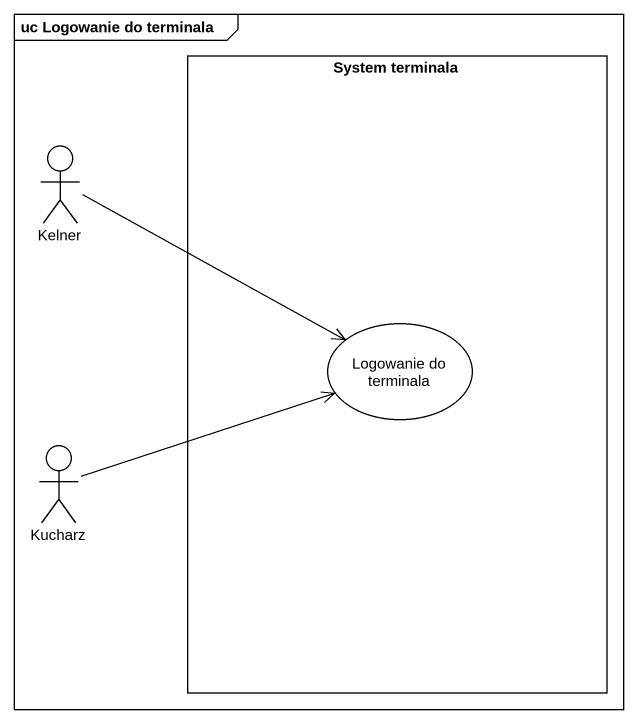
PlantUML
@startuml
mainframe uc Logowanie do terminala
rectangle "System terminala" as System_terminala {
  usecase "Logowanie do terminala" as Logowanie_do_terminala
}
actor Kelner
actor Kucharz
Kelner -right-> Logowanie_do_terminala
Kucharz -right-> Logowanie_do_terminala
@enduml
